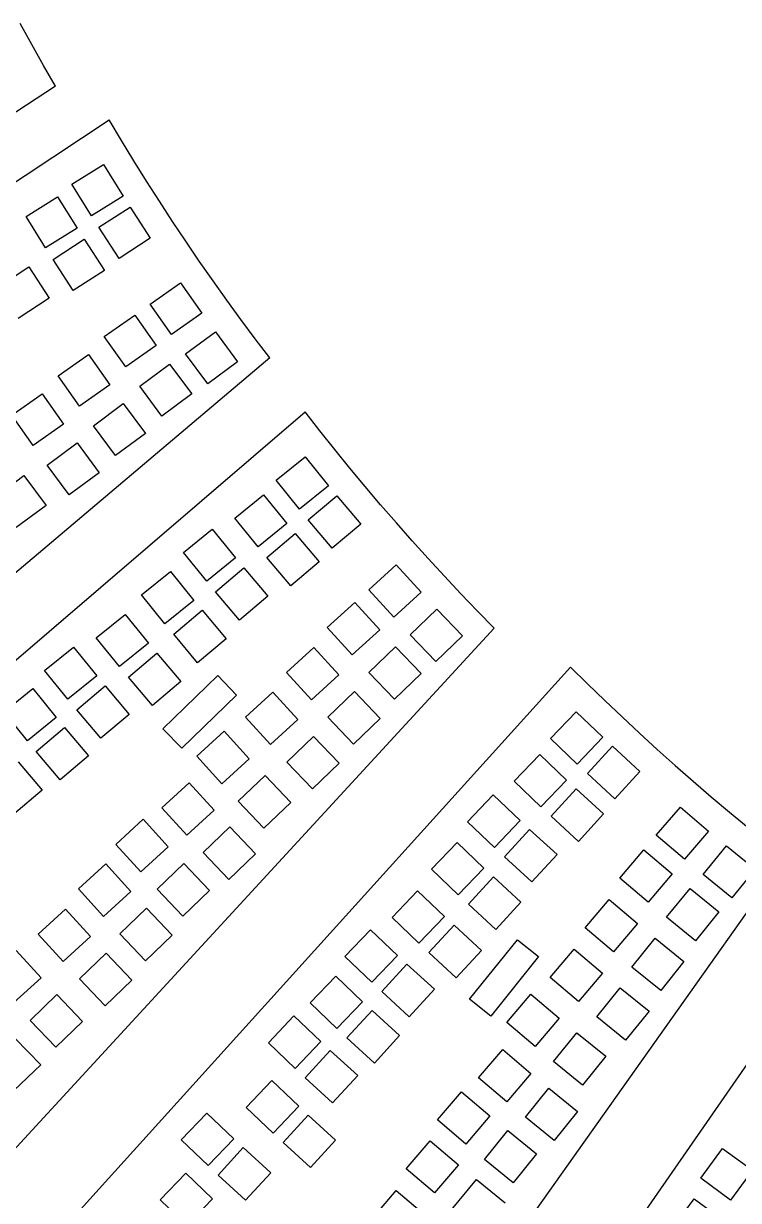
# Model space of a CAD drawing. Extents: x -27280 to 27280, y -16671 to 16671.
# Drawn here: x 16830 to 17754, y -15485 to -13963 of the extents above; entities that cross this region are included whole.
import ezdxf

# ---------------------------------------------------------------- set-up
doc = ezdxf.new("R2010")
doc.units = 0
doc.header["$MEASUREMENT"] = 0
doc.layers.get('0').update_dxf_attribs({"linetype": 'CONTINUOUS'})

msp = doc.modelspace()

# ---------------------------------------------------------------- linework, layer by layer
for p, q in [((16841, -13990.4), (16826, -13963.3)), ((16856.2, -14017.3), (16841, -13990.4)), ((16871.7, -14044.1), (16856.2, -14017.3)), ((16871.7, -14044.1), (15721.5, -14795.3)), ((15794.7, -14844.9), (16941.1, -14087.8)), ((16956.9, -14114.4), (16941.1, -14087.8)), ((16973.1, -14140.8), (16956.9, -14114.4)), ((16893, -14170.9), (16933.7, -14145.6)), ((16933.7, -14145.6), (16959.1, -14186.3)), ((16989.5, -14167), (16973.1, -14140.8)), ((16918.3, -14211.7), (16893, -14170.9)), ((17006.1, -14193.1), (16989.5, -14167)), ((16833.7, -14212.6), (16874.5, -14187.3)), ((16874.5, -14187.3), (16899.8, -14228)), ((16959.1, -14186.3), (16918.3, -14211.7)), ((17023, -14219.1), (17006.1, -14193.1)), ((16927.8, -14226.7), (16968.1, -14200.5)), ((16968.1, -14200.5), (16994.3, -14240.8)), ((16859, -14253.4), (16833.7, -14212.6)), ((16954, -14267), (16927.8, -14226.7)), ((17040.2, -14244.8), (17023, -14219.1)), ((16899.8, -14228), (16859, -14253.4)), ((16868.6, -14268.4), (16908.8, -14242.2)), ((16908.8, -14242.2), (16935, -14282.5)), ((16994.3, -14240.8), (16954, -14267)), ((17057.6, -14270.4), (17040.2, -14244.8)), ((16894.7, -14308.6), (16868.6, -14268.4)), ((17075.3, -14295.8), (17057.6, -14270.4)), ((16797.3, -14304.2), (16837.5, -14278)), ((16837.5, -14278), (16863.7, -14318.2)), ((16935, -14282.5), (16894.7, -14308.6)), ((16994.1, -14326.2), (17033.3, -14298.5)), ((17033.3, -14298.5), (17061, -14337.8)), ((17093.3, -14321), (17075.3, -14295.8)), ((16863.7, -14318.2), (16823.4, -14344.4)), ((17021.7, -14365.4), (16994.1, -14326.2)), ((17111.4, -14346.1), (17093.3, -14321)), ((16934.8, -14367.9), (16974.1, -14340.2)), ((16974.1, -14340.2), (17001.7, -14379.5)), ((17061, -14337.8), (17021.7, -14365.4)), ((17129.9, -14371), (17111.4, -14346.1)), ((17039.9, -14390.5), (17078.4, -14361.9)), ((17078.4, -14361.9), (17107, -14400.5)), ((16962.5, -14407.1), (16934.8, -14367.9)), ((17148.6, -14395.6), (17129.9, -14371)), ((16875.1, -14418.8), (16914.3, -14391.2)), ((16914.3, -14391.2), (16942, -14430.4)), ((17001.7, -14379.5), (16962.5, -14407.1)), ((17068.5, -14429.1), (17039.9, -14390.5)), ((17148.6, -14395.6), (16099.5, -15282.7)), ((16980.6, -14432.2), (17019.2, -14403.6)), ((17019.2, -14403.6), (17047.8, -14442.2)), ((17107, -14400.5), (17068.5, -14429.1)), ((16902.8, -14458.1), (16875.1, -14418.8)), ((16942, -14430.4), (16902.8, -14458.1)), ((17009.2, -14470.7), (16980.6, -14432.2)), ((16815.3, -14469.7), (16854.5, -14442.1)), ((16854.5, -14442.1), (16882.1, -14481.3)), ((16920.9, -14483.2), (16959.4, -14454.6)), ((16959.4, -14454.6), (16988, -14493.1)), ((17047.8, -14442.2), (17009.2, -14470.7)), ((16151.4, -15359.8), (17194.2, -14465.4)), ((16842.9, -14509), (16815.3, -14469.7)), ((17213.3, -14489.8), (17194.2, -14465.4)), ((16882.1, -14481.3), (16842.9, -14509)), ((16949.5, -14521.7), (16920.9, -14483.2)), ((16988, -14493.1), (16949.5, -14521.7)), ((17232.6, -14514), (17213.3, -14489.8)), ((16861, -14534.1), (16899.6, -14505.5)), ((16899.6, -14505.5), (16928.2, -14544)), ((17252.1, -14538), (17232.6, -14514)), ((17156.9, -14553.8), (17194.2, -14523.6)), ((17194.2, -14523.6), (17224.4, -14560.9)), ((16889.6, -14572.6), (16861, -14534.1)), ((16928.2, -14544), (16889.6, -14572.6)), ((17271.9, -14561.8), (17252.1, -14538)), ((16792.5, -14576.4), (16831, -14547.8)), ((16831, -14547.8), (16859.6, -14586.3)), ((17187.1, -14591.1), (17156.9, -14553.8)), ((17224.4, -14560.9), (17187.1, -14591.1)), ((17291.9, -14585.4), (17271.9, -14561.8)), ((17103.3, -14602.6), (17140.6, -14572.4)), ((17140.6, -14572.4), (17170.8, -14609.7)), ((17198.4, -14604.9), (17235.1, -14573.9)), ((17235.1, -14573.9), (17266.1, -14610.6)), ((16859.6, -14586.3), (16821.1, -14614.9)), ((17312.2, -14608.8), (17291.9, -14585.4)), ((17133.5, -14639.9), (17103.3, -14602.6)), ((17229.4, -14641.5), (17198.4, -14604.9)), ((17037, -14647), (17074.3, -14616.8)), ((17074.3, -14616.8), (17104.5, -14654.1)), ((17170.8, -14609.7), (17133.5, -14639.9)), ((17144.9, -14653.6), (17181.5, -14622.7)), ((17181.5, -14622.7), (17212.5, -14659.3)), ((17266.1, -14610.6), (17229.4, -14641.5)), ((17332.7, -14632), (17312.2, -14608.8)), ((17353.4, -14655), (17332.7, -14632)), ((17067.2, -14684.3), (17037, -14647)), ((17104.5, -14654.1), (17067.2, -14684.3)), ((17078.6, -14698), (17115.2, -14667)), ((17115.2, -14667), (17146.2, -14703.7)), ((17175.8, -14690.3), (17144.9, -14653.6)), ((17212.5, -14659.3), (17175.8, -14690.3)), ((17276.6, -14695.3), (17312.1, -14663)), ((17312.1, -14663), (17344.4, -14698.4)), ((17374.3, -14677.8), (17353.4, -14655)), ((16982.9, -14701.9), (17020.2, -14671.7)), ((17020.2, -14671.7), (17050.4, -14709)), ((17395.5, -14700.4), (17374.3, -14677.8)), ((17109.5, -14734.7), (17078.6, -14698)), ((17308.9, -14730.8), (17276.6, -14695.3)), ((17344.4, -14698.4), (17308.9, -14730.8)), ((17013.1, -14739.2), (16982.9, -14701.9)), ((17050.4, -14709), (17013.1, -14739.2)), ((17146.2, -14703.7), (17109.5, -14734.7)), ((17223, -14744.1), (17258.5, -14711.7)), ((17258.5, -14711.7), (17290.8, -14747.2)), ((17416.9, -14722.8), (17395.5, -14700.4)), ((16924.4, -14757.4), (16961.7, -14727.2)), ((16961.7, -14727.2), (16991.9, -14764.5)), ((17024.5, -14752.9), (17061.1, -14721.9)), ((17061.1, -14721.9), (17092.1, -14758.6)), ((17330.1, -14753.4), (17364.7, -14720.2)), ((17364.7, -14720.2), (17397.9, -14754.9)), ((17438.5, -14744.9), (17416.9, -14722.8)), ((17255.3, -14779.5), (17223, -14744.1)), ((17438.5, -14744.9), (16508.5, -15756)), ((16954.6, -14794.7), (16924.4, -14757.4)), ((17055.4, -14789.6), (17024.5, -14752.9)), ((17092.1, -14758.6), (17055.4, -14789.6)), ((17290.8, -14747.2), (17255.3, -14779.5)), ((17363.2, -14788.1), (17330.1, -14753.4)), ((17397.9, -14754.9), (17363.2, -14788.1)), ((16857.6, -14799.6), (16894.9, -14769.4)), ((16894.9, -14769.4), (16925.2, -14806.7)), ((16991.9, -14764.5), (16954.6, -14794.7)), ((17170.1, -14802.1), (17205.6, -14769.8)), ((17205.6, -14769.8), (17237.9, -14805.2)), ((17276.5, -14802.2), (17311.1, -14769)), ((17311.1, -14769), (17344.3, -14803.7)), ((16965.9, -14808.5), (17002.6, -14777.5)), ((17002.6, -14777.5), (17033.6, -14814.1)), ((16615.5, -15815.9), (17537.1, -14795.2)), ((16887.9, -14836.9), (16857.6, -14799.6)), ((17202.4, -14837.6), (17170.1, -14802.1)), ((17237.9, -14805.2), (17202.4, -14837.6)), ((17309.7, -14836.8), (17276.5, -14802.2)), ((17344.3, -14803.7), (17309.7, -14836.8)), ((17537.1, -14795.2), (17559.1, -14817)), ((16925.2, -14806.7), (16887.9, -14836.9)), ((16899.2, -14850.7), (16935.9, -14819.7)), ((16935.9, -14819.7), (16966.9, -14856.4)), ((16996.9, -14845.1), (16965.9, -14808.5)), ((17033.6, -14814.1), (16996.9, -14845.1)), ((17010.4, -14874.9), (17081.4, -14806.3)), ((17081.4, -14806.3), (17105.7, -14831.5)), ((17559.1, -14817), (17581.4, -14838.5)), ((16805.3, -14853.3), (16842.6, -14823.1)), ((16842.6, -14823.1), (16872.8, -14860.4)), ((17105.7, -14831.5), (17034.8, -14900.1)), ((17117.1, -14860.1), (17152.6, -14827.7)), ((17152.6, -14827.7), (17184.9, -14863.2)), ((17223.6, -14860.2), (17258.3, -14827)), ((17258.3, -14827), (17291.4, -14861.7)), ((16930.2, -14887.3), (16899.2, -14850.7)), ((17581.4, -14838.5), (17603.8, -14859.8)), ((16835.5, -14890.6), (16805.3, -14853.3)), ((16872.8, -14860.4), (16835.5, -14890.6)), ((16966.9, -14856.4), (16930.2, -14887.3)), ((17149.4, -14895.5), (17117.1, -14860.1)), ((17184.9, -14863.2), (17149.4, -14895.5)), ((17256.8, -14894.9), (17223.6, -14860.2)), ((17291.4, -14861.7), (17256.8, -14894.9)), ((17511.3, -14887.7), (17544.5, -14853)), ((17544.5, -14853), (17579.2, -14886.1)), ((17603.8, -14859.8), (17626.5, -14880.9)), ((16846.9, -14904.4), (16883.6, -14873.4)), ((16883.6, -14873.4), (16914.5, -14910.1)), ((17034.8, -14900.1), (17010.4, -14874.9)), ((17054.4, -14910.6), (17089.8, -14878.3)), ((17089.8, -14878.3), (17122.2, -14913.7)), ((17626.5, -14880.9), (17649.3, -14901.8)), ((17170.6, -14918.2), (17205.2, -14885)), ((17205.2, -14885), (17238.4, -14919.7)), ((17546, -14920.8), (17511.3, -14887.7)), ((17579.2, -14886.1), (17546, -14920.8)), ((16877.9, -14941), (16846.9, -14904.4)), ((16914.5, -14910.1), (16877.9, -14941)), ((17086.7, -14946.1), (17054.4, -14910.6)), ((17464.4, -14942.9), (17497.5, -14908.2)), ((17497.5, -14908.2), (17532.2, -14941.3)), ((17559.1, -14933), (17591.5, -14897.6)), ((17591.5, -14897.6), (17626.9, -14930.1)), ((17649.3, -14901.8), (17672.4, -14922.5)), ((16823.5, -14917.7), (16854.5, -14954.3)), ((17122.2, -14913.7), (17086.7, -14946.1)), ((17203.7, -14952.8), (17170.6, -14918.2)), ((17238.4, -14919.7), (17203.7, -14952.8)), ((17672.4, -14922.5), (17695.7, -14942.9)), ((17107.8, -14968.7), (17142.5, -14935.5)), ((17142.5, -14935.5), (17175.7, -14970.2)), ((17532.2, -14941.3), (17499.1, -14976)), ((17594.5, -14965.5), (17559.1, -14933)), ((17626.9, -14930.1), (17594.5, -14965.5)), ((16854.5, -14954.3), (16817.8, -14985.3)), ((17009, -14977.1), (17044.5, -14944.8)), ((17044.5, -14944.8), (17076.8, -14980.3)), ((17499.1, -14976), (17464.4, -14942.9)), ((17512.1, -14988.2), (17544.5, -14952.8)), ((17544.5, -14952.8), (17579.9, -14985.2)), ((17695.7, -14942.9), (17719.1, -14963.1)), ((17141, -15003.4), (17107.8, -14968.7)), ((17175.7, -14970.2), (17141, -15003.4)), ((17404.3, -14995.3), (17437.4, -14960.6)), ((17437.4, -14960.6), (17472.1, -14993.8)), ((17719.1, -14963.1), (17742.8, -14983)), ((17041.4, -15012.6), (17009, -14977.1)), ((17076.8, -14980.3), (17041.4, -15012.6)), ((17579.9, -14985.2), (17547.5, -15020.6)), ((17648.1, -15012.8), (17679.2, -14976.2)), ((17679.2, -14976.2), (17715.7, -15007.3)), ((17742.8, -14983), (17766.7, -15002.7)), ((16949.6, -15024.5), (16985, -14992.1)), ((16985, -14992.1), (17017.4, -15027.6)), ((17062.5, -15035.2), (17097.2, -15002)), ((17097.2, -15002), (17130.4, -15036.7)), ((17439, -15028.5), (17404.3, -14995.3)), ((17472.1, -14993.8), (17439, -15028.5)), ((17547.5, -15020.6), (17512.1, -14988.2)), ((17452, -15040.7), (17484.4, -15005.3)), ((17484.4, -15005.3), (17519.8, -15037.7)), ((17684.6, -15043.8), (17648.1, -15012.8)), ((17715.7, -15007.3), (17684.6, -15043.8)), ((16981.9, -15059.9), (16949.6, -15024.5)), ((17017.4, -15027.6), (16981.9, -15059.9)), ((17357.6, -15056.6), (17390.7, -15021.9)), ((17390.7, -15021.9), (17425.4, -15055.1)), ((17601.1, -15068), (17632.2, -15031.4)), ((17632.2, -15031.4), (17668.8, -15062.5)), ((17708.5, -15063.6), (17738.7, -15026.3)), ((17738.7, -15026.3), (17776, -15056.5)), ((17815, -15041.4), (17020.2, -16163.6)), ((17095.7, -15069.9), (17062.5, -15035.2)), ((17130.4, -15036.7), (17095.7, -15069.9)), ((17164, -16178.6), (17946, -15047.4)), ((17487.4, -15073.1), (17452, -15040.7)), ((17519.8, -15037.7), (17487.4, -15073.1)), ((16901.3, -15082.1), (16936.8, -15049.8)), ((16936.8, -15049.8), (16969.1, -15085.3)), ((17003, -15082.6), (17037.7, -15049.4)), ((17037.7, -15049.4), (17070.9, -15084.1)), ((17392.3, -15089.8), (17357.6, -15056.6)), ((17425.4, -15055.1), (17392.3, -15089.8)), ((17668.8, -15062.5), (17637.7, -15099)), ((17745.8, -15093.8), (17708.5, -15063.6)), ((17776, -15056.5), (17745.8, -15093.8)), ((17405.3, -15102), (17437.7, -15066.6)), ((17437.7, -15066.6), (17473.1, -15099)), ((17637.7, -15099), (17601.1, -15068)), ((16933.6, -15117.6), (16901.3, -15082.1)), ((16969.1, -15085.3), (16933.6, -15117.6)), ((17036.2, -15117.2), (17003, -15082.6)), ((17070.9, -15084.1), (17036.2, -15117.2)), ((17306.6, -15119.2), (17339.7, -15084.5)), ((17339.7, -15084.5), (17374.5, -15117.6)), ((17661.5, -15118.8), (17691.7, -15081.5)), ((17691.7, -15081.5), (17729, -15111.6)), ((16849.3, -15140.4), (16884.8, -15108.1)), ((16884.8, -15108.1), (16917.1, -15143.6)), ((16954.7, -15140.2), (16989.4, -15107)), ((16989.4, -15107), (17022.6, -15141.7)), ((17440.7, -15134.4), (17405.3, -15102)), ((17473.1, -15099), (17440.7, -15134.4)), ((17556, -15132.2), (17587.1, -15095.7)), ((17587.1, -15095.7), (17623.7, -15126.7)), ((17341.3, -15152.3), (17306.6, -15119.2)), ((17374.5, -15117.6), (17341.3, -15152.3)), ((17698.9, -15149), (17661.5, -15118.8)), ((17729, -15111.6), (17698.9, -15149)), ((17245.8, -15169.5), (17278.9, -15134.8)), ((17278.9, -15134.8), (17313.6, -15168)), ((17354.3, -15164.5), (17386.8, -15129.1)), ((17386.8, -15129.1), (17422.1, -15161.5)), ((17592.6, -15163.3), (17556, -15132.2)), ((17623.7, -15126.7), (17592.6, -15163.3)), ((16881.6, -15175.9), (16849.3, -15140.4)), ((16917.1, -15143.6), (16881.6, -15175.9)), ((16987.9, -15174.9), (16954.7, -15140.2)), ((17022.6, -15141.7), (16987.9, -15174.9)), ((17406.9, -15224.7), (17468.6, -15147.7)), ((17468.6, -15147.7), (17495.9, -15169.6)), ((17616.4, -15183.1), (17646.6, -15145.8)), ((17646.6, -15145.8), (17683.9, -15175.9)), ((16820.9, -15161.5), (16853.2, -15197)), ((16902.8, -15198.5), (16937.4, -15165.3)), ((16937.4, -15165.3), (16970.6, -15200)), ((17280.5, -15202.7), (17245.8, -15169.5)), ((17313.6, -15168), (17280.5, -15202.7)), ((17389.7, -15196.9), (17354.3, -15164.5)), ((17422.1, -15161.5), (17389.7, -15196.9)), ((17495.9, -15169.6), (17434.2, -15246.6)), ((17510.8, -15196.5), (17541.9, -15159.9)), ((17541.9, -15159.9), (17578.5, -15191)), ((17293.5, -15214.9), (17325.9, -15179.5)), ((17325.9, -15179.5), (17361.3, -15211.9)), ((17653.8, -15213.3), (17616.4, -15183.1)), ((17683.9, -15175.9), (17653.8, -15213.3)), ((16853.2, -15197), (16817.7, -15229.3)), ((16935.9, -15233.2), (16902.8, -15198.5)), ((16970.6, -15200), (16935.9, -15233.2)), ((17200.7, -15229.4), (17233.8, -15194.7)), ((17233.8, -15194.7), (17268.6, -15227.9)), ((17547.4, -15227.6), (17510.8, -15196.5)), ((17578.5, -15191), (17547.4, -15227.6)), ((17328.9, -15247.3), (17293.5, -15214.9)), ((17361.3, -15211.9), (17328.9, -15247.3)), ((17571.2, -15247.3), (17601.4, -15210)), ((17601.4, -15210), (17638.7, -15240.2)), ((16838.9, -15252), (16873.5, -15218.8)), ((16873.5, -15218.8), (16906.7, -15253.5)), ((17235.4, -15262.6), (17200.7, -15229.4)), ((17268.6, -15227.9), (17235.4, -15262.6)), ((17434.2, -15246.6), (17406.9, -15224.7)), ((17455, -15254.6), (17486.1, -15218)), ((17486.1, -15218), (17522.7, -15249.1)), ((17146.8, -15281), (17179.9, -15246.3)), ((17179.9, -15246.3), (17214.6, -15279.4)), ((17248.4, -15274.8), (17280.9, -15239.4)), ((17280.9, -15239.4), (17316.2, -15271.8)), ((17638.7, -15240.2), (17608.5, -15277.5)), ((16872, -15286.6), (16838.9, -15252)), ((16906.7, -15253.5), (16872, -15286.6)), ((17491.6, -15285.7), (17455, -15254.6)), ((17522.7, -15249.1), (17491.6, -15285.7)), ((17608.5, -15277.5), (17571.2, -15247.3)), ((16819.4, -15275), (16852.6, -15309.7)), ((17283.8, -15307.2), (17248.4, -15274.8)), ((17316.2, -15271.8), (17283.8, -15307.2)), ((17515.4, -15305.4), (17545.6, -15268.1)), ((17545.6, -15268.1), (17582.9, -15298.3)), ((17181.5, -15314.2), (17146.8, -15281)), ((17214.6, -15279.4), (17181.5, -15314.2)), ((17194.5, -15326.3), (17226.9, -15291)), ((17226.9, -15291), (17262.3, -15323.4)), ((17418.5, -15326.3), (17449.6, -15289.8)), ((17449.6, -15289.8), (17486.2, -15320.8)), ((17552.7, -15335.6), (17515.4, -15305.4)), ((17582.9, -15298.3), (17552.7, -15335.6)), ((16852.6, -15309.7), (16817.9, -15342.9)), ((17486.2, -15320.8), (17455.1, -15357.4)), ((17118.1, -15364.6), (17151.3, -15329.9)), ((17151.3, -15329.9), (17186, -15363)), ((17229.9, -15358.8), (17194.5, -15326.3)), ((17262.3, -15323.4), (17229.9, -15358.8)), ((17455.1, -15357.4), (17418.5, -15326.3)), ((17365.5, -15380.8), (17396.6, -15344.3)), ((17396.6, -15344.3), (17433.2, -15375.4)), ((17478.9, -15377.2), (17509.1, -15339.9)), ((17509.1, -15339.9), (17546.4, -15370)), ((17152.9, -15397.7), (17118.1, -15364.6)), ((17186, -15363), (17152.9, -15397.7)), ((17034.3, -15406.6), (17067.4, -15371.9)), ((17067.4, -15371.9), (17102.1, -15405.1)), ((17165.9, -15409.9), (17198.3, -15374.5)), ((17198.3, -15374.5), (17233.7, -15407)), ((17402.1, -15411.9), (17365.5, -15380.8)), ((17433.2, -15375.4), (17402.1, -15411.9)), ((17516.2, -15407.4), (17478.9, -15377.2)), ((17546.4, -15370), (17516.2, -15407.4)), ((17425.9, -15431.7), (17456.1, -15394.4)), ((17456.1, -15394.4), (17493.4, -15424.5)), ((17069, -15439.8), (17034.3, -15406.6)), ((17102.1, -15405.1), (17069, -15439.8)), ((17201.3, -15442.3), (17165.9, -15409.9)), ((17233.7, -15407), (17201.3, -15442.3)), ((17325, -15444.1), (17356, -15407.6)), ((17356, -15407.6), (17392.6, -15438.7)), ((17082, -15452), (17114.4, -15416.6)), ((17114.4, -15416.6), (17149.8, -15449)), ((17493.4, -15424.5), (17463.3, -15461.9)), ((17705.5, -15456.2), (17733.8, -15417.5)), ((17733.8, -15417.5), (17772.5, -15445.9)), ((17361.5, -15475.2), (17325, -15444.1)), ((17392.6, -15438.7), (17361.5, -15475.2)), ((17463.3, -15461.9), (17425.9, -15431.7)), ((17006.9, -15484.2), (17040, -15449.5)), ((17040, -15449.5), (17074.7, -15482.7)), ((17117.4, -15484.4), (17082, -15452)), ((17149.8, -15449), (17117.4, -15484.4)), ((17385.4, -15495), (17415.6, -15457.7)), ((17415.6, -15457.7), (17452.9, -15487.8)), ((17744.2, -15484.6), (17705.5, -15456.2)), ((17772.5, -15445.9), (17744.2, -15484.6)), ((17280.8, -15508.6), (17311.9, -15472)), ((17311.9, -15472), (17348.5, -15503.1)), ((17041.6, -15517.4), (17006.9, -15484.2)), ((17074.7, -15482.7), (17041.6, -15517.4)), ((17668.5, -15521.4), (17696.9, -15482.7)), ((17696.9, -15482.7), (17735.6, -15511.1))]:
    msp.add_line(p, q)

doc.saveas('drawing.dxf')
